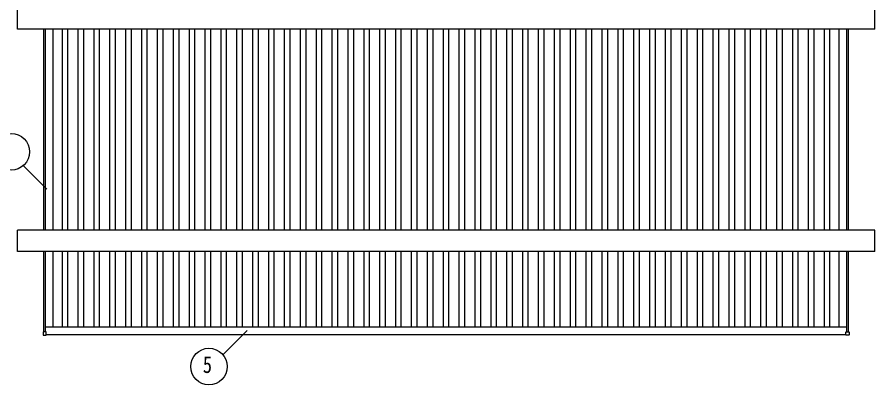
# Model space of a CAD drawing. Units: millimetres, scale not verified. Extents: x -16820 to 16820, y -11880 to 11880.
# Drawn here: x -13831 to -8429, y 2114 to 4431 of the extents above; entities that cross this region are included whole.
import ezdxf
from ezdxf.enums import TextEntityAlignment as Align

# ---------------------------------------------------------------- set-up
doc = ezdxf.new("R2010")
doc.units = ezdxf.units.MM
doc.header["$LTSCALE"] = 50
for name, color, linetype in [('0-5_YKK_13', 4, 'Continuous'), ('0-6_YKK_A1', 4, 'Continuous'), ('0-7_YKK_D', 6, 'Continuous')]:
    doc.layers.add(name, color=color, linetype=linetype)
doc.styles.add('ＭＳ ゴシック', font='')
doc.styles.get('ＭＳ ゴシック').set_extended_font_data('MS Gothic')

msp = doc.modelspace()

# ---------------------------------------------------------------- linework, layer by layer
at = {"layer": '0-5_YKK_13'}
for p, q in [((-13667.2, 2446.92), (-13667.2, 2428.92)), ((-13648.2, 2447.92), (-13666.2, 2447.92)), ((-13647.2, 2428.92), (-13647.2, 2446.92)), ((-8610.6, 2428.92), (-8610.6, 2446.92)), ((-8609.6, 2447.92), (-8591.6, 2447.92)), ((-8590.6, 2446.92), (-8590.6, 2428.92)), ((-13666.2, 2427.92), (-13648.2, 2427.92)), ((-8591.6, 2427.92), (-8609.6, 2427.92))]:
    msp.add_line(p, q, dxfattribs=at)
for centre, start, end in [((-13666.2, 2446.92), 90, 180), ((-13648.2, 2446.92), 0, 90), ((-8609.6, 2446.92), 90, 180), ((-8591.6, 2446.92), 0, 90), ((-13666.2, 2428.92), 180, 270), ((-13648.2, 2428.92), 270, 0), ((-8609.6, 2428.92), 180, 270), ((-8591.6, 2428.92), 270, 0)]:
    msp.add_arc(centre, 1, start, end, dxfattribs=at)
at = {"layer": '0-6_YKK_A1'}
for p, q in [((-13828.9, 4353.92), (-13828.9, 4487.92)), ((-8428.9, 4353.92), (-8428.9, 4487.92)), ((-8428.9, 4353.92), (-13828.9, 4353.92)), ((-13663.9, 3087.92), (-13663.9, 4353.92)), ((-13651.9, 3087.92), (-13651.9, 4353.92)), ((-13603.9, 3087.92), (-13603.9, 4353.92)), ((-13546.4, 3087.92), (-13546.4, 4353.92)), ((-13511.4, 3087.92), (-13511.4, 4353.92)), ((-13446.4, 3087.92), (-13446.4, 4353.92)), ((-13411.4, 3087.92), (-13411.4, 4353.92)), ((-13346.4, 3087.92), (-13346.4, 4353.92)), ((-13311.4, 3087.92), (-13311.4, 4353.92)), ((-13246.4, 3087.92), (-13246.4, 4353.92)), ((-13211.4, 3087.92), (-13211.4, 4353.92)), ((-13146.4, 3087.92), (-13146.4, 4353.92)), ((-13111.4, 3087.92), (-13111.4, 4353.92)), ((-13046.4, 3087.92), (-13046.4, 4353.92)), ((-13011.4, 3087.92), (-13011.4, 4353.92)), ((-12946.4, 3087.92), (-12946.4, 4353.92)), ((-12911.4, 3087.92), (-12911.4, 4353.92)), ((-12846.4, 3087.92), (-12846.4, 4353.92)), ((-12811.4, 3087.92), (-12811.4, 4353.92)), ((-12746.4, 3087.92), (-12746.4, 4353.92)), ((-12711.4, 3087.92), (-12711.4, 4353.92)), ((-12646.4, 3087.92), (-12646.4, 4353.92)), ((-12611.4, 3087.92), (-12611.4, 4353.92)), ((-12546.4, 3087.92), (-12546.4, 4353.92)), ((-12511.4, 3087.92), (-12511.4, 4353.92)), ((-12446.4, 3087.92), (-12446.4, 4353.92)), ((-12411.4, 3087.92), (-12411.4, 4353.92)), ((-12346.4, 3087.92), (-12346.4, 4353.92)), ((-12311.4, 3087.92), (-12311.4, 4353.92)), ((-12246.4, 3087.92), (-12246.4, 4353.92)), ((-12211.4, 3087.92), (-12211.4, 4353.92)), ((-12146.4, 3087.92), (-12146.4, 4353.92)), ((-12111.4, 3087.92), (-12111.4, 4353.92)), ((-12046.4, 3087.92), (-12046.4, 4353.92)), ((-12011.4, 3087.92), (-12011.4, 4353.92)), ((-11946.4, 3087.92), (-11946.4, 4353.92)), ((-11911.4, 3087.92), (-11911.4, 4353.92)), ((-11846.4, 3087.92), (-11846.4, 4353.92)), ((-11811.4, 3087.92), (-11811.4, 4353.92)), ((-11746.4, 3087.92), (-11746.4, 4353.92)), ((-11711.4, 3087.92), (-11711.4, 4353.92)), ((-11646.4, 3087.92), (-11646.4, 4353.92)), ((-11611.4, 3087.92), (-11611.4, 4353.92)), ((-11546.4, 3087.92), (-11546.4, 4353.92)), ((-11511.4, 3087.92), (-11511.4, 4353.92)), ((-11446.4, 3087.92), (-11446.4, 4353.92)), ((-11411.4, 3087.92), (-11411.4, 4353.92)), ((-11346.4, 3087.92), (-11346.4, 4353.92)), ((-11311.4, 3087.92), (-11311.4, 4353.92)), ((-11246.4, 3087.92), (-11246.4, 4353.92)), ((-11211.4, 3087.92), (-11211.4, 4353.92)), ((-11146.4, 3087.92), (-11146.4, 4353.92)), ((-11111.4, 3087.92), (-11111.4, 4353.92)), ((-11046.4, 3087.92), (-11046.4, 4353.92)), ((-11011.4, 3087.92), (-11011.4, 4353.92)), ((-10946.4, 3087.92), (-10946.4, 4353.92)), ((-10911.4, 3087.92), (-10911.4, 4353.92)), ((-10846.4, 3087.92), (-10846.4, 4353.92)), ((-10811.4, 3087.92), (-10811.4, 4353.92)), ((-10746.4, 3087.92), (-10746.4, 4353.92)), ((-10711.4, 3087.92), (-10711.4, 4353.92)), ((-10646.4, 3087.92), (-10646.4, 4353.92)), ((-10611.4, 3087.92), (-10611.4, 4353.92)), ((-10546.4, 3087.92), (-10546.4, 4353.92)), ((-10511.4, 3087.92), (-10511.4, 4353.92)), ((-10446.4, 3087.92), (-10446.4, 4353.92)), ((-10411.4, 3087.92), (-10411.4, 4353.92)), ((-10346.4, 3087.92), (-10346.4, 4353.92)), ((-10311.4, 3087.92), (-10311.4, 4353.92)), ((-10246.4, 3087.92), (-10246.4, 4353.92)), ((-10211.4, 3087.92), (-10211.4, 4353.92)), ((-10146.4, 3087.92), (-10146.4, 4353.92)), ((-10111.4, 3087.92), (-10111.4, 4353.92)), ((-10046.4, 3087.92), (-10046.4, 4353.92)), ((-10011.4, 3087.92), (-10011.4, 4353.92)), ((-9946.4, 3087.92), (-9946.4, 4353.92)), ((-9911.4, 3087.92), (-9911.4, 4353.92)), ((-9846.4, 3087.92), (-9846.4, 4353.92)), ((-9811.4, 3087.92), (-9811.4, 4353.92)), ((-9746.4, 3087.92), (-9746.4, 4353.92)), ((-9711.4, 3087.92), (-9711.4, 4353.92)), ((-9646.4, 3087.92), (-9646.4, 4353.92)), ((-9611.4, 3087.92), (-9611.4, 4353.92)), ((-9546.4, 3087.92), (-9546.4, 4353.92)), ((-9511.4, 3087.92), (-9511.4, 4353.92)), ((-9446.4, 3087.92), (-9446.4, 4353.92)), ((-9411.4, 3087.92), (-9411.4, 4353.92)), ((-9346.4, 3087.92), (-9346.4, 4353.92)), ((-9311.4, 3087.92), (-9311.4, 4353.92)), ((-9246.4, 3087.92), (-9246.4, 4353.92)), ((-9211.4, 3087.92), (-9211.4, 4353.92)), ((-9146.4, 3087.92), (-9146.4, 4353.92)), ((-9111.4, 3087.92), (-9111.4, 4353.92)), ((-9046.4, 3087.92), (-9046.4, 4353.92)), ((-9011.4, 3087.92), (-9011.4, 4353.92)), ((-8946.4, 3087.92), (-8946.4, 4353.92)), ((-8911.4, 3087.92), (-8911.4, 4353.92)), ((-8846.4, 3087.92), (-8846.4, 4353.92)), ((-8811.4, 3087.92), (-8811.4, 4353.92)), ((-8746.4, 3087.92), (-8746.4, 4353.92)), ((-8711.4, 3087.92), (-8711.4, 4353.92)), ((-8653.9, 3087.92), (-8653.9, 4353.92)), ((-8605.9, 3087.92), (-8605.9, 4353.92)), ((-8593.9, 3087.92), (-8593.9, 4353.92)), ((-8428.9, 3087.92), (-13828.9, 3087.92)), ((-13828.9, 2953.92), (-13828.9, 3087.92)), ((-8428.9, 2953.92), (-8428.9, 3087.92)), ((-8428.9, 2953.92), (-13828.9, 2953.92)), ((-13663.9, 2447.94), (-13663.9, 2953.92)), ((-13651.9, 2447.94), (-13651.9, 2953.92)), ((-13603.9, 2479.22), (-13603.9, 2953.92)), ((-13546.4, 2479.2), (-13546.4, 2953.92)), ((-13511.4, 2479.2), (-13511.4, 2953.92)), ((-13446.4, 2479.2), (-13446.4, 2953.92)), ((-13411.4, 2479.2), (-13411.4, 2953.92)), ((-13346.4, 2479.2), (-13346.4, 2953.92)), ((-13311.4, 2479.2), (-13311.4, 2953.92)), ((-13246.4, 2479.2), (-13246.4, 2953.92)), ((-13211.4, 2479.2), (-13211.4, 2953.92)), ((-13146.4, 2479.2), (-13146.4, 2953.92)), ((-13111.4, 2479.2), (-13111.4, 2953.92)), ((-13046.4, 2479.2), (-13046.4, 2953.92)), ((-13011.4, 2479.2), (-13011.4, 2953.92)), ((-12946.4, 2479.2), (-12946.4, 2953.92)), ((-12911.4, 2479.2), (-12911.4, 2953.92)), ((-12846.4, 2479.2), (-12846.4, 2953.92)), ((-12811.4, 2479.2), (-12811.4, 2953.92)), ((-12746.4, 2479.2), (-12746.4, 2953.92)), ((-12711.4, 2479.2), (-12711.4, 2953.92)), ((-12646.4, 2479.2), (-12646.4, 2953.92)), ((-12611.4, 2479.2), (-12611.4, 2953.92)), ((-12546.4, 2479.2), (-12546.4, 2953.92)), ((-12511.4, 2479.2), (-12511.4, 2953.92)), ((-12446.4, 2479.2), (-12446.4, 2953.92)), ((-12411.4, 2479.2), (-12411.4, 2953.92)), ((-12346.4, 2479.2), (-12346.4, 2953.92)), ((-12311.4, 2479.2), (-12311.4, 2953.92)), ((-12246.4, 2479.2), (-12246.4, 2953.92)), ((-12211.4, 2479.2), (-12211.4, 2953.92)), ((-12146.4, 2479.2), (-12146.4, 2953.92)), ((-12111.4, 2479.2), (-12111.4, 2953.92)), ((-12046.4, 2479.2), (-12046.4, 2953.92)), ((-12011.4, 2479.2), (-12011.4, 2953.92)), ((-11946.4, 2479.2), (-11946.4, 2953.92)), ((-11911.4, 2479.2), (-11911.4, 2953.92)), ((-11846.4, 2479.2), (-11846.4, 2953.92)), ((-11811.4, 2479.2), (-11811.4, 2953.92)), ((-11746.4, 2479.2), (-11746.4, 2953.92)), ((-11711.4, 2479.2), (-11711.4, 2953.92)), ((-11646.4, 2479.2), (-11646.4, 2953.92)), ((-11611.4, 2479.2), (-11611.4, 2953.92)), ((-11546.4, 2479.2), (-11546.4, 2953.92)), ((-11511.4, 2479.2), (-11511.4, 2953.92)), ((-11446.4, 2479.2), (-11446.4, 2953.92)), ((-11411.4, 2479.2), (-11411.4, 2953.92)), ((-11346.4, 2479.2), (-11346.4, 2953.92)), ((-11311.4, 2479.2), (-11311.4, 2953.92)), ((-11246.4, 2479.2), (-11246.4, 2953.92)), ((-11211.4, 2479.2), (-11211.4, 2953.92)), ((-11146.4, 2479.2), (-11146.4, 2953.92)), ((-11111.4, 2479.2), (-11111.4, 2953.92)), ((-11046.4, 2479.2), (-11046.4, 2953.92)), ((-11011.4, 2479.2), (-11011.4, 2953.92)), ((-10946.4, 2479.2), (-10946.4, 2953.92)), ((-10911.4, 2479.2), (-10911.4, 2953.92)), ((-10846.4, 2479.2), (-10846.4, 2953.92)), ((-10811.4, 2479.2), (-10811.4, 2953.92)), ((-10746.4, 2479.2), (-10746.4, 2953.92)), ((-10711.4, 2479.2), (-10711.4, 2953.92)), ((-10646.4, 2479.2), (-10646.4, 2953.92)), ((-10611.4, 2479.2), (-10611.4, 2953.92)), ((-10546.4, 2479.2), (-10546.4, 2953.92)), ((-10511.4, 2479.2), (-10511.4, 2953.92)), ((-10446.4, 2479.2), (-10446.4, 2953.92)), ((-10411.4, 2479.2), (-10411.4, 2953.92)), ((-10346.4, 2479.2), (-10346.4, 2953.92)), ((-10311.4, 2479.2), (-10311.4, 2953.92)), ((-10246.4, 2479.2), (-10246.4, 2953.92)), ((-10211.4, 2479.2), (-10211.4, 2953.92)), ((-10146.4, 2479.2), (-10146.4, 2953.92)), ((-10111.4, 2479.2), (-10111.4, 2953.92)), ((-10046.4, 2479.2), (-10046.4, 2953.92)), ((-10011.4, 2479.2), (-10011.4, 2953.92)), ((-9946.4, 2479.2), (-9946.4, 2953.92)), ((-9911.4, 2479.2), (-9911.4, 2953.92)), ((-9846.4, 2479.2), (-9846.4, 2953.92)), ((-9811.4, 2479.2), (-9811.4, 2953.92)), ((-9746.4, 2479.2), (-9746.4, 2953.92)), ((-9711.4, 2479.2), (-9711.4, 2953.92)), ((-9646.4, 2479.2), (-9646.4, 2953.92)), ((-9611.4, 2479.2), (-9611.4, 2953.92)), ((-9546.4, 2479.2), (-9546.4, 2953.92)), ((-9511.4, 2479.2), (-9511.4, 2953.92)), ((-9446.4, 2479.2), (-9446.4, 2953.92)), ((-9411.4, 2479.2), (-9411.4, 2953.92)), ((-9346.4, 2479.2), (-9346.4, 2953.92)), ((-9311.4, 2479.2), (-9311.4, 2953.92)), ((-9246.4, 2479.2), (-9246.4, 2953.92)), ((-9211.4, 2479.2), (-9211.4, 2953.92)), ((-9146.4, 2479.2), (-9146.4, 2953.92)), ((-9111.4, 2479.2), (-9111.4, 2953.92)), ((-9046.4, 2479.2), (-9046.4, 2953.92)), ((-9011.4, 2479.2), (-9011.4, 2953.92)), ((-8946.4, 2479.2), (-8946.4, 2953.92)), ((-8911.4, 2479.2), (-8911.4, 2953.92)), ((-8846.4, 2479.2), (-8846.4, 2953.92)), ((-8811.4, 2479.2), (-8811.4, 2953.92)), ((-8746.4, 2479.2), (-8746.4, 2953.92)), ((-8711.4, 2479.2), (-8711.4, 2953.92)), ((-8653.9, 2479.2), (-8653.9, 2953.92)), ((-8605.9, 2447.92), (-8605.9, 2953.92)), ((-8593.9, 2447.92), (-8593.9, 2953.92)), ((-13651.9, 2479.2), (-8605.9, 2479.2)), ((-13647.2, 2431.22), (-8610.6, 2431.22))]:
    msp.add_line(p, q, dxfattribs=at)
at = {"layer": '0-7_YKK_D'}
for p, q in [((-13792.82, 3495.4), (-13644.03, 3346.61)), ((-12535.14, 2304.3), (-12381.8, 2457.63))]:
    msp.add_line(p, q, dxfattribs=at)
for centre in [(-13868.46, 3582.29), (-12622.89, 2229.67)]:
    msp.add_circle(centre, 115.2, dxfattribs=at)

# ---------------------------------------------------------------- texts
at = {"layer": '0-7_YKK_D', "style": 'ＭＳ ゴシック', "width": 0.8}
msp.add_text('5', height=105.6, dxfattribs=at).set_placement((-12661.29, 2157.67), align=Align.BOTTOM_LEFT)

doc.saveas('drawing.dxf')
